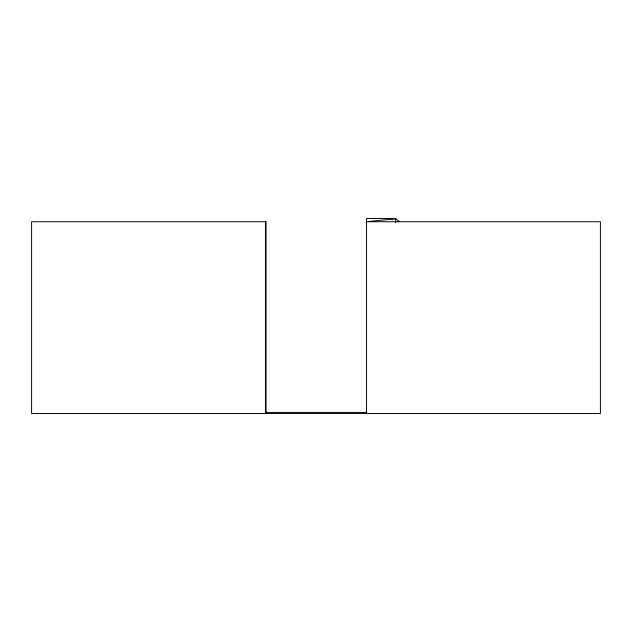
<?xml version="1.0" encoding="UTF-8"?>
<svg xmlns="http://www.w3.org/2000/svg" width="632" height="632" viewBox="0 0 632 632"><rect width="100%" height="100%" fill="white"/><g stroke="black" fill="none" stroke-linecap="round" stroke-linejoin="round"><path stroke-width="0.95" d="M391.753 218.941L395.632 218.506L399.424 221.737M395.632 218.783L366.544 221.737L600.4 221.737L600.4 413.494L31.6 413.494L31.6 221.737L266.056 221.737L266.056 412.419M265.456 412.419L366.544 412.419M395.632 222.44L395.632 218.506L366.544 218.506L366.544 413.494M265.456 221.737L265.456 413.494"/></g></svg>
